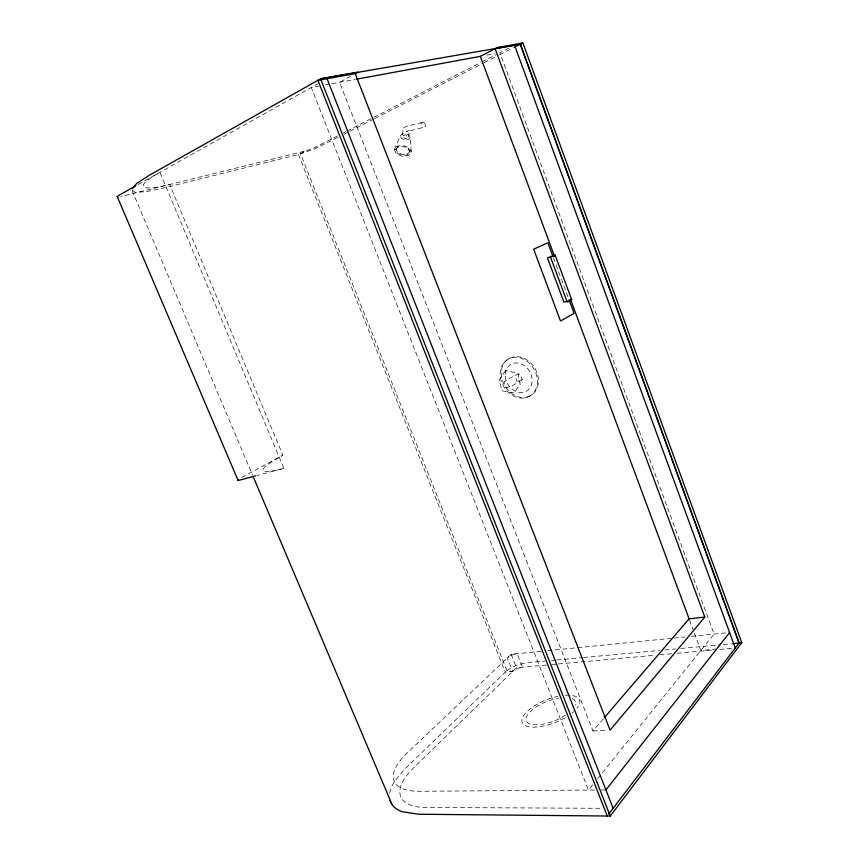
<?xml version="1.0" encoding="UTF-8"?>
<svg xmlns="http://www.w3.org/2000/svg" width="859" height="859" viewBox="0 0 859 859"><rect width="100%" height="100%" fill="white"/><g stroke="black" fill="none" stroke-linecap="round" stroke-linejoin="round"><path stroke-width="0.64" stroke-dasharray="4.29 3.22" d="M398.147 146.094L395.731 149.906L397.61 153.396L402.517 155.415L407.596 154.813L409.893 151.925L408.197 147.523M408.358 137.204L409.518 130.16L406.275 131.749L422.488 127.647L425.71 126.08L424.121 121.903L406.801 126.187L403.558 127.787L402.13 136.313L405.115 138.782L408.358 137.204L405.384 134.734L402.13 136.313M394.281 149.702L400.294 136.055L401.883 133.972L405.469 133.532L408.916 134.981L410.205 137.472L411.343 152.129L408.562 155.608L402.452 156.327L396.557 153.901L394.281 149.702L397.008 146.18L403.258 145.472L409.131 147.909L411.343 152.129M395.731 149.906L397.996 146.986L403.107 146.363L408.057 148.424L409.893 151.925M410.205 137.472L408.594 139.534L405.029 139.974L401.593 138.535L400.294 136.055M410.044 151.034L407.735 153.922L402.667 154.523L397.76 152.505L395.881 149.015M592.635 784.858L588.447 790.065L311.269 87.543L318.979 86.115M597.671 778.608L714.065 634.071L499.895 52.753L511.159 46.987M350.773 76.129L339.563 82.324L592.925 730.955L603.319 718.833M546.507 665.027L516.538 667.733L413.608 767.796A71.125 29.142 -23.9 0 0 425.914 807.492L601.88 808.287M337.469 135.894L315.972 146.9A8.16 0.945 -21.5 0 1 305.289 150.991L300.521 153.868L507.003 670.89L512.737 671.437L507.347 657.94A7.613 2.598 -21.8 0 1 517.161 653.699L522.519 667.196A7.602 2.695 -21.8 0 0 512.737 671.437L505.307 672.092L405.341 768.451L394.399 781.593A82.432 33.791 -23.9 0 0 389.707 793.19M541.106 651.305L511.191 654.29L407.338 752.806A71.286 28.207 -23.8 0 0 419.128 791.279L594.686 790.022M507.003 670.89C517.515 662.096 531.893 662.268 544.778 661.108M529.144 396.461A21.432 17.448 59 0 0 527.007 361.263A21.432 17.448 59 0 0 500.249 375.351A21.432 17.448 59 0 0 529.144 396.461L530.186 395.795A21.411 17.438 59 0 0 528.06 360.64A21.411 17.438 59 0 0 501.323 374.728A21.411 17.438 59 0 0 530.186 395.795M522.293 379.742L511.62 386.249L506.316 387.742L504.072 381.901L514.82 375.469L520.082 373.955L522.293 379.742L517.021 381.235L514.82 375.469M504.77 361.714L505.844 361.102M138.138 184.545L318.045 83.742M241.701 477.518L282.912 455.249L169.695 184.492A77.289 10.469 -20.9 0 1 159.935 172.337L283.878 468.316L256.884 475.521M132.393 190.107L134.82 192.233L145.676 191.793L162.104 188.432L298.449 154.502L305.289 150.991L120.786 196.571M343.439 132.834L345.823 131.61M347.015 130.998L480.782 62.535M481.974 61.923L496.309 54.589M337.898 137.333L314.609 148.875L300.521 153.868M343.847 134.294L348.604 131.867M349.785 131.255L373.579 119.111M374.771 118.499L483.005 63.244M484.197 62.632L498.478 55.341M499.659 54.74L513.478 47.685M424.121 121.903L420.899 123.481L422.488 127.647M325.411 84.934L330.554 83.978M331.842 83.742L355.347 79.404M486.86 55.159L494.677 53.72M547.763 650.65L672.822 638.183M674.154 638.044L684.795 636.981M691.452 636.326L729.592 632.514M551.457 660.485L555.451 660.109M556.793 659.991L582.134 657.629M583.465 657.511L659.508 650.446M664.845 649.941L675.518 648.953M680.854 648.459L720.884 644.733M723.546 644.486L731.288 643.767M716.599 649.06L700.837 650.488L694.061 632.224M551.832 664.544L557.158 664.071M558.49 663.943L654.429 655.288M659.755 654.805L671.749 653.72M677.075 653.248L713.056 649.995M719.713 649.393L732.673 648.223M592.925 730.955L607.442 730.3M600.924 789.979L605.917 789.936M132.103 190.634L252.428 474.812M298.449 154.502L505.307 672.092M511.191 654.29L516.538 667.733M689.541 620.037L693.61 631M553.411 257.657L568.583 298.513M283.878 468.316A74.4 8.794 -22.2 0 1 282.912 455.249M572.223 698.528A26.382 10.426 -21.5 0 1 575.305 704.96M565.523 715.236A26.382 10.426 -21.5 0 1 526.266 720.819A26.382 10.426 -21.5 0 1 558.586 698.056M565.254 695.285A30.784 12.166 -21.5 0 1 577.023 708.213M573.726 711.66A30.784 12.166 -21.5 0 1 571.869 713.238M565.222 717.727A30.784 12.166 -21.5 0 1 522.132 722.301A30.784 12.166 -21.5 0 1 557.738 696.381M505.511 370.777L499.476 379.356L501.656 390.748L514.026 393.003L520.178 384.488L517.913 373.053L505.511 370.777M505.285 376.102A15.516 12.638 59 0 0 526.245 391.317A15.516 12.638 59 0 0 524.624 365.827A15.516 12.638 59 0 0 505.285 376.102"/><path stroke-width="1.29" d="M390.04 800.416A82.432 33.791 -23.9 0 0 402.227 811.723L418.687 814.246L610.255 816.05L741.768 642.639L522.884 42.95L520.414 44.206L495.149 48.716L704.799 617.084L610.083 730.182L355.25 73.659L317.916 80.316L607.281 816.018M608.741 814.107L739.159 642.876L520.414 44.206L522.68 42.982L497.651 47.417L480.342 56.361L356.668 79.168M605.917 789.936L729.592 632.514M604.188 717.823L689.09 618.824L704.799 617.084M132.232 188.636L136.806 183.354L150.014 174.849L320.6 78.803L357.902 72.188L355.25 73.659M135.851 185.834L119.047 195.24A9.814 1.31 -20.3 0 0 117.876 197.055M571.697 299.705L567.23 302.121L550.544 257.217L555.129 255.069L571.697 299.705L569.485 300.435M514.595 47.116L520.21 44.249L739.03 643.047L741.768 642.639M555.129 255.069L547.441 257.84L563.955 302.239L567.273 301.155M255.595 475.865L240.176 479.988A9.438 1.095 -22.7 0 1 238.168 479.655M520.21 44.249L320.6 78.803L610.255 816.05M732.577 643.649L739.03 643.047M117.232 196.571L238.029 480.331M252.954 476.047L392.112 804.7M327.075 78.684L613.133 808.34M480.342 56.361L554.592 256.433M570.473 299.211L689.09 618.824M552.949 256.422L547.892 242.807L533.664 249.185L560.497 321.008L574.102 313.363L569.045 299.748M514.541 45.259L735.261 647.997"/></g></svg>
